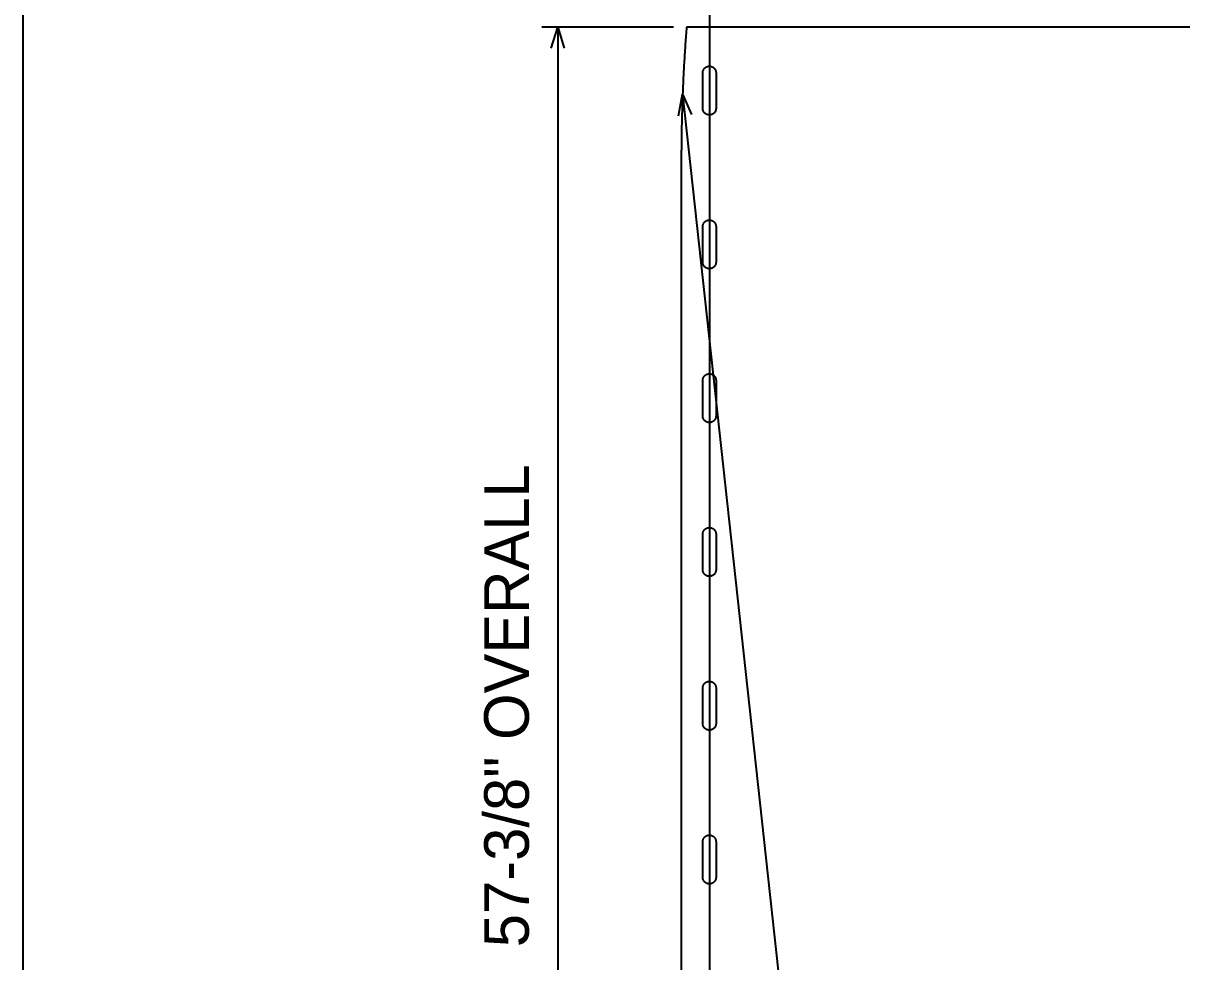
# Model space of a CAD drawing. Header units: inches. Extents: x 4 to 268, y 4 to 172.
# Drawn here: x 3.78 to 52.76, y 96.29 to 135.96 of the extents above; entities that cross this region are included whole.
import ezdxf
from ezdxf.enums import TextEntityAlignment as Align

# ---------------------------------------------------------------- set-up
doc = ezdxf.new("R2010")
doc.units = ezdxf.units.IN
doc.header["$MEASUREMENT"] = 0

msp = doc.modelspace()

# ---------------------------------------------------------------- linework, layer by layer
at = {"layer": 'ANNOTATION'}
for p, q in [((32.788, 137.459), (32.788, 76.763)), ((31.267, 135.793), (25.712, 135.793)), ((26.101, 134.904), (26.378, 135.793)), ((26.378, 135.793), (26.378, 78.43)), ((26.378, 135.793), (26.656, 134.904)), ((31.476, 132.04), (31.656, 132.954)), ((31.656, 132.954), (38.323, 71.763)), ((31.656, 132.954), (32.028, 132.1))]:
    msp.add_line(p, q, dxfattribs=at)
at = {"layer": 'OUTLINE'}
for p, q in [((3.778, 3.778), (3.778, 172.222)), ((31.815, 135.704), (31.809, 135.615)), ((31.822, 135.793), (31.815, 135.704)), ((97.288, 135.793), (31.822, 135.793)), ((31.783, 135.261), (31.776, 135.172)), ((31.789, 135.35), (31.783, 135.261)), ((31.795, 135.438), (31.789, 135.35)), ((31.802, 135.527), (31.795, 135.438)), ((31.809, 135.615), (31.802, 135.527)), ((31.747, 134.729), (31.741, 134.64)), ((31.753, 134.818), (31.747, 134.729)), ((31.758, 134.906), (31.753, 134.818)), ((31.764, 134.995), (31.758, 134.906)), ((31.77, 135.084), (31.764, 134.995)), ((31.776, 135.172), (31.77, 135.084)), ((31.72, 134.285), (31.715, 134.197)), ((31.725, 134.374), (31.72, 134.285)), ((31.731, 134.463), (31.725, 134.374)), ((31.736, 134.552), (31.731, 134.463)), ((31.741, 134.64), (31.736, 134.552)), ((31.692, 133.753), (31.687, 133.664)), ((31.696, 133.842), (31.692, 133.753)), ((31.701, 133.93), (31.696, 133.842)), ((31.705, 134.019), (31.701, 133.93)), ((31.71, 134.108), (31.705, 134.019)), ((31.715, 134.197), (31.71, 134.108)), ((32.507, 133.875), (32.508, 133.889)), ((32.507, 133.861), (32.507, 133.875)), ((32.507, 132.361), (32.507, 133.861)), ((32.508, 133.889), (32.51, 133.902)), ((32.51, 133.902), (32.512, 133.916)), ((32.512, 133.916), (32.515, 133.929)), ((32.515, 133.929), (32.519, 133.943)), ((32.519, 133.943), (32.523, 133.956)), ((32.523, 133.956), (32.528, 133.969)), ((32.528, 133.969), (32.534, 133.981)), ((32.534, 133.981), (32.54, 133.994)), ((32.54, 133.994), (32.547, 134.006)), ((32.547, 134.006), (32.554, 134.017)), ((32.554, 134.017), (32.562, 134.029)), ((32.562, 134.029), (32.571, 134.04)), ((32.571, 134.04), (32.58, 134.05)), ((32.58, 134.05), (32.589, 134.06)), ((32.589, 134.06), (32.599, 134.07)), ((32.599, 134.07), (32.61, 134.079)), ((32.61, 134.079), (32.621, 134.087)), ((32.621, 134.087), (32.632, 134.095)), ((32.632, 134.095), (32.644, 134.102)), ((32.644, 134.102), (32.656, 134.109)), ((32.656, 134.109), (32.668, 134.115)), ((32.668, 134.115), (32.681, 134.121)), ((32.681, 134.121), (32.693, 134.126)), ((32.693, 134.126), (32.707, 134.13)), ((32.707, 134.13), (32.72, 134.134)), ((32.72, 134.134), (32.733, 134.137)), ((32.733, 134.137), (32.747, 134.139)), ((32.747, 134.139), (32.761, 134.141)), ((32.761, 134.141), (32.774, 134.142)), ((32.774, 134.142), (32.788, 134.142)), ((32.788, 134.142), (32.802, 134.142)), ((32.802, 134.142), (32.816, 134.141)), ((32.816, 134.141), (32.829, 134.139)), ((32.829, 134.139), (32.843, 134.137)), ((32.843, 134.137), (32.857, 134.134)), ((32.857, 134.134), (32.87, 134.13)), ((32.87, 134.13), (32.883, 134.126)), ((32.883, 134.126), (32.896, 134.121)), ((32.896, 134.121), (32.908, 134.115)), ((32.908, 134.115), (32.921, 134.109)), ((32.921, 134.109), (32.933, 134.102)), ((32.933, 134.102), (32.944, 134.095)), ((32.944, 134.095), (32.956, 134.087)), ((32.956, 134.087), (32.967, 134.079)), ((32.967, 134.079), (32.977, 134.07)), ((32.977, 134.07), (32.987, 134.06)), ((32.987, 134.06), (32.997, 134.05)), ((32.997, 134.05), (33.006, 134.04)), ((33.006, 134.04), (33.014, 134.029)), ((33.014, 134.029), (33.022, 134.017)), ((33.022, 134.017), (33.029, 134.006)), ((33.029, 134.006), (33.036, 133.994)), ((33.036, 133.994), (33.042, 133.981)), ((33.042, 133.981), (33.048, 133.969)), ((33.048, 133.969), (33.053, 133.956)), ((33.053, 133.956), (33.057, 133.943)), ((33.057, 133.943), (33.061, 133.929)), ((33.061, 133.929), (33.064, 133.916)), ((33.064, 133.916), (33.066, 133.902)), ((33.066, 133.902), (33.068, 133.889)), ((33.068, 133.889), (33.069, 133.875)), ((33.069, 133.875), (33.069, 133.861)), ((33.069, 133.861), (33.069, 132.361)), ((31.671, 133.309), (31.667, 133.22)), ((31.675, 133.398), (31.671, 133.309)), ((31.679, 133.487), (31.675, 133.398)), ((31.683, 133.575), (31.679, 133.487)), ((31.687, 133.664), (31.683, 133.575)), ((31.649, 132.776), (31.646, 132.688)), ((31.653, 132.865), (31.649, 132.776)), ((31.656, 132.954), (31.653, 132.865)), ((31.66, 133.043), (31.656, 132.954)), ((31.663, 133.132), (31.66, 133.043)), ((31.667, 133.22), (31.663, 133.132)), ((31.634, 132.332), (31.632, 132.244)), ((31.637, 132.421), (31.634, 132.332)), ((31.64, 132.51), (31.637, 132.421)), ((31.643, 132.599), (31.64, 132.51)), ((31.646, 132.688), (31.643, 132.599)), ((32.507, 132.354), (32.507, 132.361)), ((32.507, 132.347), (32.507, 132.354)), ((32.508, 132.34), (32.507, 132.347)), ((32.508, 132.334), (32.508, 132.34)), ((32.509, 132.327), (32.508, 132.334)), ((32.51, 132.32), (32.509, 132.327)), ((32.511, 132.313), (32.51, 132.32)), ((32.512, 132.306), (32.511, 132.313)), ((32.514, 132.299), (32.512, 132.306)), ((32.515, 132.293), (32.514, 132.299)), ((32.517, 132.286), (32.515, 132.293)), ((32.519, 132.279), (32.517, 132.286)), ((32.521, 132.273), (32.519, 132.279)), ((32.523, 132.266), (32.521, 132.273)), ((32.526, 132.26), (32.523, 132.266)), ((32.528, 132.253), (32.526, 132.26)), ((33.051, 132.26), (33.048, 132.253)), ((33.053, 132.266), (33.051, 132.26)), ((33.055, 132.273), (33.053, 132.266)), ((33.057, 132.279), (33.055, 132.273)), ((33.059, 132.286), (33.057, 132.279)), ((33.061, 132.293), (33.059, 132.286)), ((33.063, 132.299), (33.061, 132.293)), ((33.064, 132.306), (33.063, 132.299)), ((33.065, 132.313), (33.064, 132.306)), ((33.066, 132.32), (33.065, 132.313)), ((33.067, 132.327), (33.066, 132.32)), ((33.068, 132.334), (33.067, 132.327)), ((33.069, 132.34), (33.068, 132.334)), ((33.069, 132.361), (33.069, 132.354)), ((33.069, 132.354), (33.069, 132.347)), ((33.069, 132.347), (33.069, 132.34)), ((31.62, 131.799), (31.618, 131.711)), ((31.622, 131.888), (31.62, 131.799)), ((31.625, 131.977), (31.622, 131.888)), ((31.627, 132.066), (31.625, 131.977)), ((31.629, 132.155), (31.627, 132.066)), ((31.632, 132.244), (31.629, 132.155)), ((32.531, 132.247), (32.528, 132.253)), ((32.534, 132.241), (32.531, 132.247)), ((32.537, 132.235), (32.534, 132.241)), ((32.54, 132.229), (32.537, 132.235)), ((32.543, 132.222), (32.54, 132.229)), ((32.547, 132.217), (32.543, 132.222)), ((32.551, 132.211), (32.547, 132.217)), ((32.554, 132.205), (32.551, 132.211)), ((32.558, 132.199), (32.554, 132.205)), ((32.562, 132.194), (32.558, 132.199)), ((32.566, 132.188), (32.562, 132.194)), ((32.571, 132.183), (32.566, 132.188)), ((32.575, 132.177), (32.571, 132.183)), ((32.58, 132.172), (32.575, 132.177)), ((32.584, 132.167), (32.58, 132.172)), ((32.589, 132.162), (32.584, 132.167)), ((32.594, 132.157), (32.589, 132.162)), ((32.599, 132.153), (32.594, 132.157)), ((32.604, 132.148), (32.599, 132.153)), ((32.61, 132.144), (32.604, 132.148)), ((32.615, 132.139), (32.61, 132.144)), ((32.621, 132.135), (32.615, 132.139)), ((32.626, 132.131), (32.621, 132.135)), ((32.632, 132.127), (32.626, 132.131)), ((32.638, 132.123), (32.632, 132.127)), ((32.644, 132.12), (32.638, 132.123)), ((32.65, 132.116), (32.644, 132.12)), ((32.656, 132.113), (32.65, 132.116)), ((32.662, 132.11), (32.656, 132.113)), ((32.668, 132.107), (32.662, 132.11)), ((32.674, 132.104), (32.668, 132.107)), ((32.681, 132.101), (32.674, 132.104)), ((32.687, 132.099), (32.681, 132.101)), ((32.693, 132.096), (32.687, 132.099)), ((32.7, 132.094), (32.693, 132.096)), ((32.707, 132.092), (32.7, 132.094)), ((32.713, 132.09), (32.707, 132.092)), ((32.72, 132.088), (32.713, 132.09)), ((32.727, 132.087), (32.72, 132.088)), ((32.733, 132.085), (32.727, 132.087)), ((32.74, 132.084), (32.733, 132.085)), ((32.747, 132.083), (32.74, 132.084)), ((32.754, 132.082), (32.747, 132.083)), ((32.761, 132.081), (32.754, 132.082)), ((32.768, 132.081), (32.761, 132.081)), ((32.774, 132.08), (32.768, 132.081)), ((32.781, 132.08), (32.774, 132.08)), ((32.788, 132.08), (32.781, 132.08)), ((32.795, 132.08), (32.788, 132.08)), ((32.802, 132.08), (32.795, 132.08)), ((32.809, 132.081), (32.802, 132.08)), ((32.816, 132.081), (32.809, 132.081)), ((32.823, 132.082), (32.816, 132.081)), ((32.829, 132.083), (32.823, 132.082)), ((32.836, 132.084), (32.829, 132.083)), ((32.843, 132.085), (32.836, 132.084)), ((32.85, 132.087), (32.843, 132.085)), ((32.857, 132.088), (32.85, 132.087)), ((32.863, 132.09), (32.857, 132.088)), ((32.87, 132.092), (32.863, 132.09)), ((32.876, 132.094), (32.87, 132.092)), ((32.883, 132.096), (32.876, 132.094)), ((32.889, 132.099), (32.883, 132.096)), ((32.896, 132.101), (32.889, 132.099)), ((32.902, 132.104), (32.896, 132.101)), ((32.908, 132.107), (32.902, 132.104)), ((32.915, 132.11), (32.908, 132.107)), ((32.921, 132.113), (32.915, 132.11)), ((32.927, 132.116), (32.921, 132.113)), ((32.933, 132.12), (32.927, 132.116)), ((32.939, 132.123), (32.933, 132.12)), ((32.944, 132.127), (32.939, 132.123)), ((32.95, 132.131), (32.944, 132.127)), ((32.956, 132.135), (32.95, 132.131)), ((32.961, 132.139), (32.956, 132.135)), ((32.967, 132.144), (32.961, 132.139)), ((32.972, 132.148), (32.967, 132.144)), ((32.977, 132.153), (32.972, 132.148)), ((32.982, 132.157), (32.977, 132.153)), ((32.987, 132.162), (32.982, 132.157)), ((32.992, 132.167), (32.987, 132.162)), ((32.997, 132.172), (32.992, 132.167)), ((33.001, 132.177), (32.997, 132.172)), ((33.006, 132.183), (33.001, 132.177)), ((33.01, 132.188), (33.006, 132.183)), ((33.014, 132.194), (33.01, 132.188)), ((33.018, 132.199), (33.014, 132.194)), ((33.022, 132.205), (33.018, 132.199)), ((33.026, 132.211), (33.022, 132.205)), ((33.029, 132.217), (33.026, 132.211)), ((33.033, 132.222), (33.029, 132.217)), ((33.036, 132.229), (33.033, 132.222)), ((33.039, 132.235), (33.036, 132.229)), ((33.042, 132.241), (33.039, 132.235)), ((33.045, 132.247), (33.042, 132.241)), ((33.048, 132.253), (33.045, 132.247)), ((31.611, 131.355), (31.61, 131.266)), ((31.613, 131.444), (31.611, 131.355)), ((31.615, 131.533), (31.613, 131.444)), ((31.616, 131.622), (31.615, 131.533)), ((31.618, 131.711), (31.616, 131.622)), ((31.604, 130.822), (31.603, 130.733)), ((31.605, 130.911), (31.604, 130.822)), ((31.606, 131), (31.605, 130.911)), ((31.607, 131.089), (31.606, 131)), ((31.608, 131.177), (31.607, 131.089)), ((31.61, 131.266), (31.608, 131.177)), ((31.602, 130.467), (31.601, 130.378)), ((31.601, 130.378), (31.601, 130.289)), ((31.603, 130.644), (31.602, 130.555)), ((31.602, 130.555), (31.602, 130.467)), ((31.603, 130.733), (31.603, 130.644)), ((31.601, 130.289), (31.601, 130.2)), ((31.601, 130.2), (31.601, 130.111)), ((31.601, 130.111), (31.601, 84.111)), ((32.507, 127.375), (32.508, 127.389)), ((32.507, 127.361), (32.507, 127.375)), ((32.507, 125.861), (32.507, 127.361)), ((32.508, 127.389), (32.51, 127.402)), ((32.51, 127.402), (32.512, 127.416)), ((32.512, 127.416), (32.515, 127.429)), ((32.515, 127.429), (32.519, 127.443)), ((32.519, 127.443), (32.523, 127.456)), ((32.523, 127.456), (32.528, 127.469)), ((32.528, 127.469), (32.534, 127.481)), ((32.534, 127.481), (32.54, 127.494)), ((32.54, 127.494), (32.547, 127.506)), ((32.547, 127.506), (32.554, 127.517)), ((32.554, 127.517), (32.562, 127.529)), ((32.562, 127.529), (32.571, 127.54)), ((32.571, 127.54), (32.58, 127.55)), ((32.58, 127.55), (32.589, 127.56)), ((32.589, 127.56), (32.599, 127.57)), ((32.599, 127.57), (32.61, 127.579)), ((32.61, 127.579), (32.621, 127.587)), ((32.621, 127.587), (32.632, 127.595)), ((32.632, 127.595), (32.644, 127.602)), ((32.644, 127.602), (32.656, 127.609)), ((32.656, 127.609), (32.668, 127.615)), ((32.668, 127.615), (32.681, 127.621)), ((32.681, 127.621), (32.693, 127.626)), ((32.693, 127.626), (32.707, 127.63)), ((32.707, 127.63), (32.72, 127.634)), ((32.72, 127.634), (32.733, 127.637)), ((32.733, 127.637), (32.747, 127.639)), ((32.747, 127.639), (32.761, 127.641)), ((32.761, 127.641), (32.774, 127.642)), ((32.774, 127.642), (32.788, 127.642)), ((32.788, 127.642), (32.802, 127.642)), ((32.802, 127.642), (32.816, 127.641)), ((32.816, 127.641), (32.829, 127.639)), ((32.829, 127.639), (32.843, 127.637)), ((32.843, 127.637), (32.857, 127.634)), ((32.857, 127.634), (32.87, 127.63)), ((32.87, 127.63), (32.883, 127.626)), ((32.883, 127.626), (32.896, 127.621)), ((32.896, 127.621), (32.908, 127.615)), ((32.908, 127.615), (32.921, 127.609)), ((32.921, 127.609), (32.933, 127.602)), ((32.933, 127.602), (32.944, 127.595)), ((32.944, 127.595), (32.956, 127.587)), ((32.956, 127.587), (32.967, 127.579)), ((32.967, 127.579), (32.977, 127.57)), ((32.977, 127.57), (32.987, 127.56)), ((32.987, 127.56), (32.997, 127.55)), ((32.997, 127.55), (33.006, 127.54)), ((33.006, 127.54), (33.014, 127.529)), ((33.014, 127.529), (33.022, 127.517)), ((33.022, 127.517), (33.029, 127.506)), ((33.029, 127.506), (33.036, 127.494)), ((33.036, 127.494), (33.042, 127.481)), ((33.042, 127.481), (33.048, 127.469)), ((33.048, 127.469), (33.053, 127.456)), ((33.053, 127.456), (33.057, 127.443)), ((33.057, 127.443), (33.061, 127.429)), ((33.061, 127.429), (33.064, 127.416)), ((33.064, 127.416), (33.066, 127.402)), ((33.066, 127.402), (33.068, 127.389)), ((33.068, 127.389), (33.069, 127.375)), ((33.069, 127.375), (33.069, 127.361)), ((33.069, 127.361), (33.069, 125.861)), ((32.507, 125.854), (32.507, 125.861)), ((32.507, 125.847), (32.507, 125.854)), ((32.508, 125.84), (32.507, 125.847)), ((32.508, 125.834), (32.508, 125.84)), ((32.509, 125.827), (32.508, 125.834)), ((32.51, 125.82), (32.509, 125.827)), ((32.511, 125.813), (32.51, 125.82)), ((32.512, 125.806), (32.511, 125.813)), ((32.514, 125.799), (32.512, 125.806)), ((32.515, 125.793), (32.514, 125.799)), ((32.517, 125.786), (32.515, 125.793)), ((32.519, 125.779), (32.517, 125.786)), ((32.521, 125.773), (32.519, 125.779)), ((32.523, 125.766), (32.521, 125.773)), ((32.526, 125.76), (32.523, 125.766)), ((32.528, 125.753), (32.526, 125.76)), ((32.531, 125.747), (32.528, 125.753)), ((32.534, 125.741), (32.531, 125.747)), ((32.537, 125.735), (32.534, 125.741)), ((32.54, 125.729), (32.537, 125.735)), ((32.543, 125.722), (32.54, 125.729)), ((32.547, 125.717), (32.543, 125.722)), ((32.551, 125.711), (32.547, 125.717)), ((32.554, 125.705), (32.551, 125.711)), ((32.558, 125.699), (32.554, 125.705)), ((32.562, 125.694), (32.558, 125.699)), ((32.566, 125.688), (32.562, 125.694)), ((32.571, 125.683), (32.566, 125.688)), ((32.575, 125.677), (32.571, 125.683)), ((32.58, 125.672), (32.575, 125.677)), ((32.584, 125.667), (32.58, 125.672)), ((32.589, 125.662), (32.584, 125.667)), ((32.594, 125.657), (32.589, 125.662)), ((32.599, 125.653), (32.594, 125.657)), ((32.604, 125.648), (32.599, 125.653)), ((32.61, 125.644), (32.604, 125.648)), ((32.615, 125.639), (32.61, 125.644)), ((32.621, 125.635), (32.615, 125.639)), ((32.626, 125.631), (32.621, 125.635)), ((32.632, 125.627), (32.626, 125.631)), ((32.638, 125.623), (32.632, 125.627)), ((32.644, 125.62), (32.638, 125.623)), ((32.65, 125.616), (32.644, 125.62)), ((32.656, 125.613), (32.65, 125.616)), ((32.662, 125.61), (32.656, 125.613)), ((32.668, 125.607), (32.662, 125.61)), ((32.674, 125.604), (32.668, 125.607)), ((32.681, 125.601), (32.674, 125.604)), ((32.687, 125.599), (32.681, 125.601)), ((32.693, 125.596), (32.687, 125.599)), ((32.7, 125.594), (32.693, 125.596)), ((32.707, 125.592), (32.7, 125.594)), ((32.713, 125.59), (32.707, 125.592)), ((32.72, 125.588), (32.713, 125.59)), ((32.727, 125.587), (32.72, 125.588)), ((32.733, 125.585), (32.727, 125.587)), ((32.74, 125.584), (32.733, 125.585)), ((32.747, 125.583), (32.74, 125.584)), ((32.754, 125.582), (32.747, 125.583)), ((32.761, 125.581), (32.754, 125.582)), ((32.768, 125.581), (32.761, 125.581)), ((32.774, 125.58), (32.768, 125.581)), ((32.781, 125.58), (32.774, 125.58)), ((32.788, 125.58), (32.781, 125.58)), ((32.795, 125.58), (32.788, 125.58)), ((32.802, 125.58), (32.795, 125.58)), ((32.809, 125.581), (32.802, 125.58)), ((32.816, 125.581), (32.809, 125.581)), ((32.823, 125.582), (32.816, 125.581)), ((32.829, 125.583), (32.823, 125.582)), ((32.836, 125.584), (32.829, 125.583)), ((32.843, 125.585), (32.836, 125.584)), ((32.85, 125.587), (32.843, 125.585)), ((32.857, 125.588), (32.85, 125.587)), ((32.863, 125.59), (32.857, 125.588)), ((32.87, 125.592), (32.863, 125.59)), ((32.876, 125.594), (32.87, 125.592)), ((32.883, 125.596), (32.876, 125.594)), ((32.889, 125.599), (32.883, 125.596)), ((32.896, 125.601), (32.889, 125.599)), ((32.902, 125.604), (32.896, 125.601)), ((32.908, 125.607), (32.902, 125.604)), ((32.915, 125.61), (32.908, 125.607)), ((32.921, 125.613), (32.915, 125.61)), ((32.927, 125.616), (32.921, 125.613)), ((32.933, 125.62), (32.927, 125.616)), ((32.939, 125.623), (32.933, 125.62)), ((32.944, 125.627), (32.939, 125.623)), ((32.95, 125.631), (32.944, 125.627)), ((32.956, 125.635), (32.95, 125.631)), ((32.961, 125.639), (32.956, 125.635)), ((32.967, 125.644), (32.961, 125.639)), ((32.972, 125.648), (32.967, 125.644)), ((32.977, 125.653), (32.972, 125.648)), ((32.982, 125.657), (32.977, 125.653)), ((32.987, 125.662), (32.982, 125.657)), ((32.992, 125.667), (32.987, 125.662)), ((32.997, 125.672), (32.992, 125.667)), ((33.001, 125.677), (32.997, 125.672)), ((33.006, 125.683), (33.001, 125.677)), ((33.01, 125.688), (33.006, 125.683)), ((33.014, 125.694), (33.01, 125.688)), ((33.018, 125.699), (33.014, 125.694)), ((33.022, 125.705), (33.018, 125.699)), ((33.026, 125.711), (33.022, 125.705)), ((33.029, 125.717), (33.026, 125.711)), ((33.033, 125.722), (33.029, 125.717)), ((33.036, 125.729), (33.033, 125.722)), ((33.039, 125.735), (33.036, 125.729)), ((33.042, 125.741), (33.039, 125.735)), ((33.045, 125.747), (33.042, 125.741)), ((33.048, 125.753), (33.045, 125.747)), ((33.051, 125.76), (33.048, 125.753)), ((33.053, 125.766), (33.051, 125.76)), ((33.055, 125.773), (33.053, 125.766)), ((33.057, 125.779), (33.055, 125.773)), ((33.059, 125.786), (33.057, 125.779)), ((33.061, 125.793), (33.059, 125.786)), ((33.063, 125.799), (33.061, 125.793)), ((33.064, 125.806), (33.063, 125.799)), ((33.065, 125.813), (33.064, 125.806)), ((33.066, 125.82), (33.065, 125.813)), ((33.067, 125.827), (33.066, 125.82)), ((33.068, 125.834), (33.067, 125.827)), ((33.069, 125.84), (33.068, 125.834)), ((33.069, 125.861), (33.069, 125.854)), ((33.069, 125.854), (33.069, 125.847)), ((33.069, 125.847), (33.069, 125.84)), ((32.534, 120.981), (32.54, 120.994)), ((32.54, 120.994), (32.547, 121.006)), ((32.547, 121.006), (32.554, 121.017)), ((32.554, 121.017), (32.562, 121.029)), ((32.562, 121.029), (32.571, 121.04)), ((32.571, 121.04), (32.58, 121.05)), ((32.58, 121.05), (32.589, 121.06)), ((32.589, 121.06), (32.599, 121.07)), ((32.599, 121.07), (32.61, 121.079)), ((32.61, 121.079), (32.621, 121.087)), ((32.621, 121.087), (32.632, 121.095)), ((32.632, 121.095), (32.644, 121.102)), ((32.644, 121.102), (32.656, 121.109)), ((32.656, 121.109), (32.668, 121.115)), ((32.668, 121.115), (32.681, 121.121)), ((32.681, 121.121), (32.693, 121.126)), ((32.693, 121.126), (32.707, 121.13)), ((32.707, 121.13), (32.72, 121.134)), ((32.72, 121.134), (32.733, 121.137)), ((32.733, 121.137), (32.747, 121.139)), ((32.747, 121.139), (32.761, 121.141)), ((32.761, 121.141), (32.774, 121.142)), ((32.774, 121.142), (32.788, 121.142)), ((32.788, 121.142), (32.802, 121.142)), ((32.802, 121.142), (32.816, 121.141)), ((32.816, 121.141), (32.829, 121.139)), ((32.829, 121.139), (32.843, 121.137)), ((32.843, 121.137), (32.857, 121.134)), ((32.857, 121.134), (32.87, 121.13)), ((32.87, 121.13), (32.883, 121.126)), ((32.883, 121.126), (32.896, 121.121)), ((32.896, 121.121), (32.908, 121.115)), ((32.908, 121.115), (32.921, 121.109)), ((32.921, 121.109), (32.933, 121.102)), ((32.933, 121.102), (32.944, 121.095)), ((32.944, 121.095), (32.956, 121.087)), ((32.956, 121.087), (32.967, 121.079)), ((32.967, 121.079), (32.977, 121.07)), ((32.977, 121.07), (32.987, 121.06)), ((32.987, 121.06), (32.997, 121.05)), ((32.997, 121.05), (33.006, 121.04)), ((33.006, 121.04), (33.014, 121.029)), ((33.014, 121.029), (33.022, 121.017)), ((33.022, 121.017), (33.029, 121.006)), ((33.029, 121.006), (33.036, 120.994)), ((33.036, 120.994), (33.042, 120.981)), ((32.507, 120.875), (32.508, 120.889)), ((32.507, 120.861), (32.507, 120.875)), ((32.507, 119.361), (32.507, 120.861)), ((32.508, 120.889), (32.51, 120.902)), ((32.51, 120.902), (32.512, 120.916)), ((32.512, 120.916), (32.515, 120.929)), ((32.515, 120.929), (32.519, 120.943)), ((32.519, 120.943), (32.523, 120.956)), ((32.523, 120.956), (32.528, 120.969)), ((32.528, 120.969), (32.534, 120.981)), ((33.042, 120.981), (33.048, 120.969)), ((33.048, 120.969), (33.053, 120.956)), ((33.053, 120.956), (33.057, 120.943)), ((33.057, 120.943), (33.061, 120.929)), ((33.061, 120.929), (33.064, 120.916)), ((33.064, 120.916), (33.066, 120.902)), ((33.066, 120.902), (33.068, 120.889)), ((33.068, 120.889), (33.069, 120.875)), ((33.069, 120.875), (33.069, 120.861)), ((33.069, 120.861), (33.069, 119.361)), ((32.507, 119.354), (32.507, 119.361)), ((32.507, 119.347), (32.507, 119.354)), ((32.508, 119.34), (32.507, 119.347)), ((32.508, 119.334), (32.508, 119.34)), ((32.509, 119.327), (32.508, 119.334)), ((32.51, 119.32), (32.509, 119.327)), ((32.511, 119.313), (32.51, 119.32)), ((32.512, 119.306), (32.511, 119.313)), ((32.514, 119.299), (32.512, 119.306)), ((32.515, 119.293), (32.514, 119.299)), ((32.517, 119.286), (32.515, 119.293)), ((32.519, 119.279), (32.517, 119.286)), ((32.521, 119.273), (32.519, 119.279)), ((32.523, 119.266), (32.521, 119.273)), ((32.526, 119.26), (32.523, 119.266)), ((32.528, 119.253), (32.526, 119.26)), ((32.531, 119.247), (32.528, 119.253)), ((32.534, 119.241), (32.531, 119.247)), ((32.537, 119.235), (32.534, 119.241)), ((32.54, 119.229), (32.537, 119.235)), ((32.543, 119.222), (32.54, 119.229)), ((32.547, 119.217), (32.543, 119.222)), ((32.551, 119.211), (32.547, 119.217)), ((32.554, 119.205), (32.551, 119.211)), ((32.558, 119.199), (32.554, 119.205)), ((32.562, 119.194), (32.558, 119.199)), ((32.566, 119.188), (32.562, 119.194)), ((32.571, 119.183), (32.566, 119.188)), ((32.575, 119.177), (32.571, 119.183)), ((32.58, 119.172), (32.575, 119.177)), ((32.584, 119.167), (32.58, 119.172)), ((32.589, 119.162), (32.584, 119.167)), ((32.594, 119.157), (32.589, 119.162)), ((32.599, 119.153), (32.594, 119.157)), ((32.604, 119.148), (32.599, 119.153)), ((32.61, 119.144), (32.604, 119.148)), ((32.615, 119.139), (32.61, 119.144)), ((32.621, 119.135), (32.615, 119.139)), ((32.626, 119.131), (32.621, 119.135)), ((32.632, 119.127), (32.626, 119.131)), ((32.638, 119.123), (32.632, 119.127)), ((32.644, 119.12), (32.638, 119.123)), ((32.65, 119.116), (32.644, 119.12)), ((32.656, 119.113), (32.65, 119.116)), ((32.662, 119.11), (32.656, 119.113)), ((32.668, 119.107), (32.662, 119.11)), ((32.674, 119.104), (32.668, 119.107)), ((32.681, 119.101), (32.674, 119.104)), ((32.687, 119.099), (32.681, 119.101)), ((32.693, 119.096), (32.687, 119.099)), ((32.7, 119.094), (32.693, 119.096)), ((32.707, 119.092), (32.7, 119.094)), ((32.713, 119.09), (32.707, 119.092)), ((32.72, 119.088), (32.713, 119.09)), ((32.727, 119.087), (32.72, 119.088)), ((32.733, 119.085), (32.727, 119.087)), ((32.74, 119.084), (32.733, 119.085)), ((32.747, 119.083), (32.74, 119.084)), ((32.754, 119.082), (32.747, 119.083)), ((32.761, 119.081), (32.754, 119.082)), ((32.768, 119.081), (32.761, 119.081)), ((32.774, 119.08), (32.768, 119.081)), ((32.781, 119.08), (32.774, 119.08)), ((32.788, 119.08), (32.781, 119.08)), ((32.795, 119.08), (32.788, 119.08)), ((32.802, 119.08), (32.795, 119.08)), ((32.809, 119.081), (32.802, 119.08)), ((32.816, 119.081), (32.809, 119.081)), ((32.823, 119.082), (32.816, 119.081)), ((32.829, 119.083), (32.823, 119.082)), ((32.836, 119.084), (32.829, 119.083)), ((32.843, 119.085), (32.836, 119.084)), ((32.85, 119.087), (32.843, 119.085)), ((32.857, 119.088), (32.85, 119.087)), ((32.863, 119.09), (32.857, 119.088)), ((32.87, 119.092), (32.863, 119.09)), ((32.876, 119.094), (32.87, 119.092)), ((32.883, 119.096), (32.876, 119.094)), ((32.889, 119.099), (32.883, 119.096)), ((32.896, 119.101), (32.889, 119.099)), ((32.902, 119.104), (32.896, 119.101)), ((32.908, 119.107), (32.902, 119.104)), ((32.915, 119.11), (32.908, 119.107)), ((32.921, 119.113), (32.915, 119.11)), ((32.927, 119.116), (32.921, 119.113)), ((32.933, 119.12), (32.927, 119.116)), ((32.939, 119.123), (32.933, 119.12)), ((32.944, 119.127), (32.939, 119.123)), ((32.95, 119.131), (32.944, 119.127)), ((32.956, 119.135), (32.95, 119.131)), ((32.961, 119.139), (32.956, 119.135)), ((32.967, 119.144), (32.961, 119.139)), ((32.972, 119.148), (32.967, 119.144)), ((32.977, 119.153), (32.972, 119.148)), ((32.982, 119.157), (32.977, 119.153)), ((32.987, 119.162), (32.982, 119.157)), ((32.992, 119.167), (32.987, 119.162)), ((32.997, 119.172), (32.992, 119.167)), ((33.001, 119.177), (32.997, 119.172)), ((33.006, 119.183), (33.001, 119.177)), ((33.01, 119.188), (33.006, 119.183)), ((33.014, 119.194), (33.01, 119.188)), ((33.018, 119.199), (33.014, 119.194)), ((33.022, 119.205), (33.018, 119.199)), ((33.026, 119.211), (33.022, 119.205)), ((33.029, 119.217), (33.026, 119.211)), ((33.033, 119.222), (33.029, 119.217)), ((33.036, 119.229), (33.033, 119.222)), ((33.039, 119.235), (33.036, 119.229)), ((33.042, 119.241), (33.039, 119.235)), ((33.045, 119.247), (33.042, 119.241)), ((33.048, 119.253), (33.045, 119.247)), ((33.051, 119.26), (33.048, 119.253)), ((33.053, 119.266), (33.051, 119.26)), ((33.055, 119.273), (33.053, 119.266)), ((33.057, 119.279), (33.055, 119.273)), ((33.059, 119.286), (33.057, 119.279)), ((33.061, 119.293), (33.059, 119.286)), ((33.063, 119.299), (33.061, 119.293)), ((33.064, 119.306), (33.063, 119.299)), ((33.065, 119.313), (33.064, 119.306)), ((33.066, 119.32), (33.065, 119.313)), ((33.067, 119.327), (33.066, 119.32)), ((33.068, 119.334), (33.067, 119.327)), ((33.069, 119.34), (33.068, 119.334)), ((33.069, 119.361), (33.069, 119.354)), ((33.069, 119.354), (33.069, 119.347)), ((33.069, 119.347), (33.069, 119.34)), ((32.681, 114.621), (32.693, 114.626)), ((32.693, 114.626), (32.707, 114.63)), ((32.707, 114.63), (32.72, 114.634)), ((32.72, 114.634), (32.733, 114.637)), ((32.733, 114.637), (32.747, 114.639)), ((32.747, 114.639), (32.761, 114.641)), ((32.761, 114.641), (32.774, 114.642)), ((32.774, 114.642), (32.788, 114.642)), ((32.788, 114.642), (32.802, 114.642)), ((32.802, 114.642), (32.816, 114.641)), ((32.816, 114.641), (32.829, 114.639)), ((32.829, 114.639), (32.843, 114.637)), ((32.843, 114.637), (32.857, 114.634)), ((32.857, 114.634), (32.87, 114.63)), ((32.87, 114.63), (32.883, 114.626)), ((32.883, 114.626), (32.896, 114.621)), ((32.507, 114.375), (32.508, 114.389)), ((32.507, 114.361), (32.507, 114.375)), ((32.507, 112.861), (32.507, 114.361)), ((32.508, 114.389), (32.51, 114.402)), ((32.51, 114.402), (32.512, 114.416)), ((32.512, 114.416), (32.515, 114.429)), ((32.515, 114.429), (32.519, 114.443)), ((32.519, 114.443), (32.523, 114.456)), ((32.523, 114.456), (32.528, 114.469)), ((32.528, 114.469), (32.534, 114.481)), ((32.534, 114.481), (32.54, 114.494)), ((32.54, 114.494), (32.547, 114.506)), ((32.547, 114.506), (32.554, 114.517)), ((32.554, 114.517), (32.562, 114.529)), ((32.562, 114.529), (32.571, 114.54)), ((32.571, 114.54), (32.58, 114.55)), ((32.58, 114.55), (32.589, 114.56)), ((32.589, 114.56), (32.599, 114.57)), ((32.599, 114.57), (32.61, 114.579)), ((32.61, 114.579), (32.621, 114.587)), ((32.621, 114.587), (32.632, 114.595)), ((32.632, 114.595), (32.644, 114.602)), ((32.644, 114.602), (32.656, 114.609)), ((32.656, 114.609), (32.668, 114.615)), ((32.668, 114.615), (32.681, 114.621)), ((32.896, 114.621), (32.908, 114.615)), ((32.908, 114.615), (32.921, 114.609)), ((32.921, 114.609), (32.933, 114.602)), ((32.933, 114.602), (32.944, 114.595)), ((32.944, 114.595), (32.956, 114.587)), ((32.956, 114.587), (32.967, 114.579)), ((32.967, 114.579), (32.977, 114.57)), ((32.977, 114.57), (32.987, 114.56)), ((32.987, 114.56), (32.997, 114.55)), ((32.997, 114.55), (33.006, 114.54)), ((33.006, 114.54), (33.014, 114.529)), ((33.014, 114.529), (33.022, 114.517)), ((33.022, 114.517), (33.029, 114.506)), ((33.029, 114.506), (33.036, 114.494)), ((33.036, 114.494), (33.042, 114.481)), ((33.042, 114.481), (33.048, 114.469)), ((33.048, 114.469), (33.053, 114.456)), ((33.053, 114.456), (33.057, 114.443)), ((33.057, 114.443), (33.061, 114.429)), ((33.061, 114.429), (33.064, 114.416)), ((33.064, 114.416), (33.066, 114.402)), ((33.066, 114.402), (33.068, 114.389)), ((33.068, 114.389), (33.069, 114.375)), ((33.069, 114.375), (33.069, 114.361)), ((33.069, 114.361), (33.069, 112.861)), ((32.507, 112.854), (32.507, 112.861)), ((32.507, 112.847), (32.507, 112.854)), ((32.508, 112.84), (32.507, 112.847)), ((32.508, 112.834), (32.508, 112.84)), ((32.509, 112.827), (32.508, 112.834)), ((32.51, 112.82), (32.509, 112.827)), ((32.511, 112.813), (32.51, 112.82)), ((32.512, 112.806), (32.511, 112.813)), ((32.514, 112.799), (32.512, 112.806)), ((32.515, 112.793), (32.514, 112.799)), ((32.517, 112.786), (32.515, 112.793)), ((32.519, 112.779), (32.517, 112.786)), ((32.521, 112.773), (32.519, 112.779)), ((32.523, 112.766), (32.521, 112.773)), ((32.526, 112.76), (32.523, 112.766)), ((32.528, 112.753), (32.526, 112.76)), ((32.531, 112.747), (32.528, 112.753)), ((32.534, 112.741), (32.531, 112.747)), ((32.537, 112.735), (32.534, 112.741)), ((32.54, 112.729), (32.537, 112.735)), ((32.543, 112.722), (32.54, 112.729)), ((32.547, 112.717), (32.543, 112.722)), ((32.551, 112.711), (32.547, 112.717)), ((32.554, 112.705), (32.551, 112.711)), ((32.558, 112.699), (32.554, 112.705)), ((32.562, 112.694), (32.558, 112.699)), ((32.566, 112.688), (32.562, 112.694)), ((32.571, 112.683), (32.566, 112.688)), ((32.575, 112.677), (32.571, 112.683)), ((32.58, 112.672), (32.575, 112.677)), ((32.584, 112.667), (32.58, 112.672)), ((32.589, 112.662), (32.584, 112.667)), ((32.992, 112.667), (32.987, 112.662)), ((32.997, 112.672), (32.992, 112.667)), ((33.001, 112.677), (32.997, 112.672)), ((33.006, 112.683), (33.001, 112.677)), ((33.01, 112.688), (33.006, 112.683)), ((33.014, 112.694), (33.01, 112.688)), ((33.018, 112.699), (33.014, 112.694)), ((33.022, 112.705), (33.018, 112.699)), ((33.026, 112.711), (33.022, 112.705)), ((33.029, 112.717), (33.026, 112.711)), ((33.033, 112.722), (33.029, 112.717)), ((33.036, 112.729), (33.033, 112.722)), ((33.039, 112.735), (33.036, 112.729)), ((33.042, 112.741), (33.039, 112.735)), ((33.045, 112.747), (33.042, 112.741)), ((33.048, 112.753), (33.045, 112.747)), ((33.051, 112.76), (33.048, 112.753)), ((33.053, 112.766), (33.051, 112.76)), ((33.055, 112.773), (33.053, 112.766)), ((33.057, 112.779), (33.055, 112.773)), ((33.059, 112.786), (33.057, 112.779)), ((33.061, 112.793), (33.059, 112.786)), ((33.063, 112.799), (33.061, 112.793)), ((33.064, 112.806), (33.063, 112.799)), ((33.065, 112.813), (33.064, 112.806)), ((33.066, 112.82), (33.065, 112.813)), ((33.067, 112.827), (33.066, 112.82)), ((33.068, 112.834), (33.067, 112.827)), ((33.069, 112.84), (33.068, 112.834)), ((33.069, 112.861), (33.069, 112.854)), ((33.069, 112.854), (33.069, 112.847)), ((33.069, 112.847), (33.069, 112.84)), ((32.594, 112.657), (32.589, 112.662)), ((32.599, 112.653), (32.594, 112.657)), ((32.604, 112.648), (32.599, 112.653)), ((32.61, 112.644), (32.604, 112.648)), ((32.615, 112.639), (32.61, 112.644)), ((32.621, 112.635), (32.615, 112.639)), ((32.626, 112.631), (32.621, 112.635)), ((32.632, 112.627), (32.626, 112.631)), ((32.638, 112.623), (32.632, 112.627)), ((32.644, 112.62), (32.638, 112.623)), ((32.65, 112.616), (32.644, 112.62)), ((32.656, 112.613), (32.65, 112.616)), ((32.662, 112.61), (32.656, 112.613)), ((32.668, 112.607), (32.662, 112.61)), ((32.674, 112.604), (32.668, 112.607)), ((32.681, 112.601), (32.674, 112.604)), ((32.687, 112.599), (32.681, 112.601)), ((32.693, 112.596), (32.687, 112.599)), ((32.7, 112.594), (32.693, 112.596)), ((32.707, 112.592), (32.7, 112.594)), ((32.713, 112.59), (32.707, 112.592)), ((32.72, 112.588), (32.713, 112.59)), ((32.727, 112.587), (32.72, 112.588)), ((32.733, 112.585), (32.727, 112.587)), ((32.74, 112.584), (32.733, 112.585)), ((32.747, 112.583), (32.74, 112.584)), ((32.754, 112.582), (32.747, 112.583)), ((32.761, 112.581), (32.754, 112.582)), ((32.768, 112.581), (32.761, 112.581)), ((32.774, 112.58), (32.768, 112.581)), ((32.781, 112.58), (32.774, 112.58)), ((32.788, 112.58), (32.781, 112.58)), ((32.795, 112.58), (32.788, 112.58)), ((32.802, 112.58), (32.795, 112.58)), ((32.809, 112.581), (32.802, 112.58)), ((32.816, 112.581), (32.809, 112.581)), ((32.823, 112.582), (32.816, 112.581)), ((32.829, 112.583), (32.823, 112.582)), ((32.836, 112.584), (32.829, 112.583)), ((32.843, 112.585), (32.836, 112.584)), ((32.85, 112.587), (32.843, 112.585)), ((32.857, 112.588), (32.85, 112.587)), ((32.863, 112.59), (32.857, 112.588)), ((32.87, 112.592), (32.863, 112.59)), ((32.876, 112.594), (32.87, 112.592)), ((32.883, 112.596), (32.876, 112.594)), ((32.889, 112.599), (32.883, 112.596)), ((32.896, 112.601), (32.889, 112.599)), ((32.902, 112.604), (32.896, 112.601)), ((32.908, 112.607), (32.902, 112.604)), ((32.915, 112.61), (32.908, 112.607)), ((32.921, 112.613), (32.915, 112.61)), ((32.927, 112.616), (32.921, 112.613)), ((32.933, 112.62), (32.927, 112.616)), ((32.939, 112.623), (32.933, 112.62)), ((32.944, 112.627), (32.939, 112.623)), ((32.95, 112.631), (32.944, 112.627)), ((32.956, 112.635), (32.95, 112.631)), ((32.961, 112.639), (32.956, 112.635)), ((32.967, 112.644), (32.961, 112.639)), ((32.972, 112.648), (32.967, 112.644)), ((32.977, 112.653), (32.972, 112.648)), ((32.982, 112.657), (32.977, 112.653)), ((32.987, 112.662), (32.982, 112.657)), ((32.507, 107.875), (32.508, 107.889)), ((32.507, 107.861), (32.507, 107.875)), ((32.507, 106.361), (32.507, 107.861)), ((32.508, 107.889), (32.51, 107.902)), ((32.51, 107.902), (32.512, 107.916)), ((32.512, 107.916), (32.515, 107.929)), ((32.515, 107.929), (32.519, 107.943)), ((32.519, 107.943), (32.523, 107.956)), ((32.523, 107.956), (32.528, 107.969)), ((32.528, 107.969), (32.534, 107.981)), ((32.534, 107.981), (32.54, 107.994)), ((32.54, 107.994), (32.547, 108.006)), ((32.547, 108.006), (32.554, 108.017)), ((32.554, 108.017), (32.562, 108.029)), ((32.562, 108.029), (32.571, 108.04)), ((32.571, 108.04), (32.58, 108.05)), ((32.58, 108.05), (32.589, 108.06)), ((32.589, 108.06), (32.599, 108.07)), ((32.599, 108.07), (32.61, 108.079)), ((32.61, 108.079), (32.621, 108.087)), ((32.621, 108.087), (32.632, 108.095)), ((32.632, 108.095), (32.644, 108.102)), ((32.644, 108.102), (32.656, 108.109)), ((32.656, 108.109), (32.668, 108.115)), ((32.668, 108.115), (32.681, 108.121)), ((32.681, 108.121), (32.693, 108.126)), ((32.693, 108.126), (32.707, 108.13)), ((32.707, 108.13), (32.72, 108.134)), ((32.72, 108.134), (32.733, 108.137)), ((32.733, 108.137), (32.747, 108.139)), ((32.747, 108.139), (32.761, 108.141)), ((32.761, 108.141), (32.774, 108.142)), ((32.774, 108.142), (32.788, 108.142)), ((32.788, 108.142), (32.802, 108.142)), ((32.802, 108.142), (32.816, 108.141)), ((32.816, 108.141), (32.829, 108.139)), ((32.829, 108.139), (32.843, 108.137)), ((32.843, 108.137), (32.857, 108.134)), ((32.857, 108.134), (32.87, 108.13)), ((32.87, 108.13), (32.883, 108.126)), ((32.883, 108.126), (32.896, 108.121)), ((32.896, 108.121), (32.908, 108.115)), ((32.908, 108.115), (32.921, 108.109)), ((32.921, 108.109), (32.933, 108.102)), ((32.933, 108.102), (32.944, 108.095)), ((32.944, 108.095), (32.956, 108.087)), ((32.956, 108.087), (32.967, 108.079)), ((32.967, 108.079), (32.977, 108.07)), ((32.977, 108.07), (32.987, 108.06)), ((32.987, 108.06), (32.997, 108.05)), ((32.997, 108.05), (33.006, 108.04)), ((33.006, 108.04), (33.014, 108.029)), ((33.014, 108.029), (33.022, 108.017)), ((33.022, 108.017), (33.029, 108.006)), ((33.029, 108.006), (33.036, 107.994)), ((33.036, 107.994), (33.042, 107.981)), ((33.042, 107.981), (33.048, 107.969)), ((33.048, 107.969), (33.053, 107.956)), ((33.053, 107.956), (33.057, 107.943)), ((33.057, 107.943), (33.061, 107.929)), ((33.061, 107.929), (33.064, 107.916)), ((33.064, 107.916), (33.066, 107.902)), ((33.066, 107.902), (33.068, 107.889)), ((33.068, 107.889), (33.069, 107.875)), ((33.069, 107.875), (33.069, 107.861)), ((33.069, 107.861), (33.069, 106.361)), ((32.507, 106.354), (32.507, 106.361)), ((32.507, 106.347), (32.507, 106.354)), ((32.508, 106.34), (32.507, 106.347)), ((32.508, 106.334), (32.508, 106.34)), ((32.509, 106.327), (32.508, 106.334)), ((32.51, 106.32), (32.509, 106.327)), ((32.511, 106.313), (32.51, 106.32)), ((32.512, 106.306), (32.511, 106.313)), ((32.514, 106.299), (32.512, 106.306)), ((32.515, 106.293), (32.514, 106.299)), ((33.063, 106.299), (33.061, 106.293)), ((33.064, 106.306), (33.063, 106.299)), ((33.065, 106.313), (33.064, 106.306)), ((33.066, 106.32), (33.065, 106.313)), ((33.067, 106.327), (33.066, 106.32)), ((33.068, 106.334), (33.067, 106.327)), ((33.069, 106.34), (33.068, 106.334)), ((33.069, 106.361), (33.069, 106.354)), ((33.069, 106.354), (33.069, 106.347)), ((33.069, 106.347), (33.069, 106.34)), ((32.517, 106.286), (32.515, 106.293)), ((32.519, 106.279), (32.517, 106.286)), ((32.521, 106.273), (32.519, 106.279)), ((32.523, 106.266), (32.521, 106.273)), ((32.526, 106.26), (32.523, 106.266)), ((32.528, 106.253), (32.526, 106.26)), ((32.531, 106.247), (32.528, 106.253)), ((32.534, 106.241), (32.531, 106.247)), ((32.537, 106.235), (32.534, 106.241)), ((32.54, 106.229), (32.537, 106.235)), ((32.543, 106.222), (32.54, 106.229)), ((32.547, 106.217), (32.543, 106.222)), ((32.551, 106.211), (32.547, 106.217)), ((32.554, 106.205), (32.551, 106.211)), ((32.558, 106.199), (32.554, 106.205)), ((32.562, 106.194), (32.558, 106.199)), ((32.566, 106.188), (32.562, 106.194)), ((32.571, 106.183), (32.566, 106.188)), ((32.575, 106.177), (32.571, 106.183)), ((32.58, 106.172), (32.575, 106.177)), ((32.584, 106.167), (32.58, 106.172)), ((32.589, 106.162), (32.584, 106.167)), ((32.594, 106.157), (32.589, 106.162)), ((32.599, 106.153), (32.594, 106.157)), ((32.604, 106.148), (32.599, 106.153)), ((32.61, 106.144), (32.604, 106.148)), ((32.615, 106.139), (32.61, 106.144)), ((32.621, 106.135), (32.615, 106.139)), ((32.626, 106.131), (32.621, 106.135)), ((32.632, 106.127), (32.626, 106.131)), ((32.638, 106.123), (32.632, 106.127)), ((32.644, 106.12), (32.638, 106.123)), ((32.65, 106.116), (32.644, 106.12)), ((32.656, 106.113), (32.65, 106.116)), ((32.662, 106.11), (32.656, 106.113)), ((32.668, 106.107), (32.662, 106.11)), ((32.674, 106.104), (32.668, 106.107)), ((32.681, 106.101), (32.674, 106.104)), ((32.687, 106.099), (32.681, 106.101)), ((32.693, 106.096), (32.687, 106.099)), ((32.7, 106.094), (32.693, 106.096)), ((32.707, 106.092), (32.7, 106.094)), ((32.713, 106.09), (32.707, 106.092)), ((32.72, 106.088), (32.713, 106.09)), ((32.727, 106.087), (32.72, 106.088)), ((32.733, 106.085), (32.727, 106.087)), ((32.74, 106.084), (32.733, 106.085)), ((32.747, 106.083), (32.74, 106.084)), ((32.754, 106.082), (32.747, 106.083)), ((32.761, 106.081), (32.754, 106.082)), ((32.768, 106.081), (32.761, 106.081)), ((32.774, 106.08), (32.768, 106.081)), ((32.781, 106.08), (32.774, 106.08)), ((32.788, 106.08), (32.781, 106.08)), ((32.795, 106.08), (32.788, 106.08)), ((32.802, 106.08), (32.795, 106.08)), ((32.809, 106.081), (32.802, 106.08)), ((32.816, 106.081), (32.809, 106.081)), ((32.823, 106.082), (32.816, 106.081)), ((32.829, 106.083), (32.823, 106.082)), ((32.836, 106.084), (32.829, 106.083)), ((32.843, 106.085), (32.836, 106.084)), ((32.85, 106.087), (32.843, 106.085)), ((32.857, 106.088), (32.85, 106.087)), ((32.863, 106.09), (32.857, 106.088)), ((32.87, 106.092), (32.863, 106.09)), ((32.876, 106.094), (32.87, 106.092)), ((32.883, 106.096), (32.876, 106.094)), ((32.889, 106.099), (32.883, 106.096)), ((32.896, 106.101), (32.889, 106.099)), ((32.902, 106.104), (32.896, 106.101)), ((32.908, 106.107), (32.902, 106.104)), ((32.915, 106.11), (32.908, 106.107)), ((32.921, 106.113), (32.915, 106.11)), ((32.927, 106.116), (32.921, 106.113)), ((32.933, 106.12), (32.927, 106.116)), ((32.939, 106.123), (32.933, 106.12)), ((32.944, 106.127), (32.939, 106.123)), ((32.95, 106.131), (32.944, 106.127)), ((32.956, 106.135), (32.95, 106.131)), ((32.961, 106.139), (32.956, 106.135)), ((32.967, 106.144), (32.961, 106.139)), ((32.972, 106.148), (32.967, 106.144)), ((32.977, 106.153), (32.972, 106.148)), ((32.982, 106.157), (32.977, 106.153)), ((32.987, 106.162), (32.982, 106.157)), ((32.992, 106.167), (32.987, 106.162)), ((32.997, 106.172), (32.992, 106.167)), ((33.001, 106.177), (32.997, 106.172)), ((33.006, 106.183), (33.001, 106.177)), ((33.01, 106.188), (33.006, 106.183)), ((33.014, 106.194), (33.01, 106.188)), ((33.018, 106.199), (33.014, 106.194)), ((33.022, 106.205), (33.018, 106.199)), ((33.026, 106.211), (33.022, 106.205)), ((33.029, 106.217), (33.026, 106.211)), ((33.033, 106.222), (33.029, 106.217)), ((33.036, 106.229), (33.033, 106.222)), ((33.039, 106.235), (33.036, 106.229)), ((33.042, 106.241), (33.039, 106.235)), ((33.045, 106.247), (33.042, 106.241)), ((33.048, 106.253), (33.045, 106.247)), ((33.051, 106.26), (33.048, 106.253)), ((33.053, 106.266), (33.051, 106.26)), ((33.055, 106.273), (33.053, 106.266)), ((33.057, 106.279), (33.055, 106.273)), ((33.059, 106.286), (33.057, 106.279)), ((33.061, 106.293), (33.059, 106.286)), ((32.508, 101.389), (32.51, 101.402)), ((32.51, 101.402), (32.512, 101.416)), ((32.512, 101.416), (32.515, 101.429)), ((32.515, 101.429), (32.519, 101.443)), ((32.519, 101.443), (32.523, 101.456)), ((32.523, 101.456), (32.528, 101.469)), ((32.528, 101.469), (32.534, 101.481)), ((32.534, 101.481), (32.54, 101.494)), ((32.54, 101.494), (32.547, 101.506)), ((32.547, 101.506), (32.554, 101.517)), ((32.554, 101.517), (32.562, 101.529)), ((32.562, 101.529), (32.571, 101.54)), ((32.571, 101.54), (32.58, 101.55)), ((32.58, 101.55), (32.589, 101.56)), ((32.589, 101.56), (32.599, 101.57)), ((32.599, 101.57), (32.61, 101.579)), ((32.61, 101.579), (32.621, 101.587)), ((32.621, 101.587), (32.632, 101.595)), ((32.632, 101.595), (32.644, 101.602)), ((32.644, 101.602), (32.656, 101.609)), ((32.656, 101.609), (32.668, 101.615)), ((32.668, 101.615), (32.681, 101.621)), ((32.681, 101.621), (32.693, 101.626)), ((32.693, 101.626), (32.707, 101.63)), ((32.707, 101.63), (32.72, 101.634)), ((32.72, 101.634), (32.733, 101.637)), ((32.733, 101.637), (32.747, 101.639)), ((32.747, 101.639), (32.761, 101.641)), ((32.761, 101.641), (32.774, 101.642)), ((32.774, 101.642), (32.788, 101.642)), ((32.788, 101.642), (32.802, 101.642)), ((32.802, 101.642), (32.816, 101.641)), ((32.816, 101.641), (32.829, 101.639)), ((32.829, 101.639), (32.843, 101.637)), ((32.843, 101.637), (32.857, 101.634)), ((32.857, 101.634), (32.87, 101.63)), ((32.87, 101.63), (32.883, 101.626)), ((32.883, 101.626), (32.896, 101.621)), ((32.896, 101.621), (32.908, 101.615)), ((32.908, 101.615), (32.921, 101.609)), ((32.921, 101.609), (32.933, 101.602)), ((32.933, 101.602), (32.944, 101.595)), ((32.944, 101.595), (32.956, 101.587)), ((32.956, 101.587), (32.967, 101.579)), ((32.967, 101.579), (32.977, 101.57)), ((32.977, 101.57), (32.987, 101.56)), ((32.987, 101.56), (32.997, 101.55)), ((32.997, 101.55), (33.006, 101.54)), ((33.006, 101.54), (33.014, 101.529)), ((33.014, 101.529), (33.022, 101.517)), ((33.022, 101.517), (33.029, 101.506)), ((33.029, 101.506), (33.036, 101.494)), ((33.036, 101.494), (33.042, 101.481)), ((33.042, 101.481), (33.048, 101.469)), ((33.048, 101.469), (33.053, 101.456)), ((33.053, 101.456), (33.057, 101.443)), ((33.057, 101.443), (33.061, 101.429)), ((33.061, 101.429), (33.064, 101.416)), ((33.064, 101.416), (33.066, 101.402)), ((33.066, 101.402), (33.068, 101.389)), ((32.507, 101.375), (32.508, 101.389)), ((32.507, 101.361), (32.507, 101.375)), ((32.507, 99.861), (32.507, 101.361)), ((33.068, 101.389), (33.069, 101.375)), ((33.069, 101.375), (33.069, 101.361)), ((33.069, 101.361), (33.069, 99.861)), ((32.507, 99.854), (32.507, 99.861)), ((32.507, 99.847), (32.507, 99.854)), ((32.508, 99.84), (32.507, 99.847)), ((32.508, 99.834), (32.508, 99.84)), ((32.509, 99.827), (32.508, 99.834)), ((32.51, 99.82), (32.509, 99.827)), ((32.511, 99.813), (32.51, 99.82)), ((32.512, 99.806), (32.511, 99.813)), ((32.514, 99.799), (32.512, 99.806)), ((32.515, 99.793), (32.514, 99.799)), ((32.517, 99.786), (32.515, 99.793)), ((32.519, 99.779), (32.517, 99.786)), ((32.521, 99.773), (32.519, 99.779)), ((32.523, 99.766), (32.521, 99.773)), ((32.526, 99.76), (32.523, 99.766)), ((32.528, 99.753), (32.526, 99.76)), ((32.531, 99.747), (32.528, 99.753)), ((32.534, 99.741), (32.531, 99.747)), ((32.537, 99.735), (32.534, 99.741)), ((32.54, 99.729), (32.537, 99.735)), ((32.543, 99.722), (32.54, 99.729)), ((32.547, 99.717), (32.543, 99.722)), ((32.551, 99.711), (32.547, 99.717)), ((32.554, 99.705), (32.551, 99.711)), ((32.558, 99.699), (32.554, 99.705)), ((32.562, 99.694), (32.558, 99.699)), ((32.566, 99.688), (32.562, 99.694)), ((32.571, 99.683), (32.566, 99.688)), ((32.575, 99.677), (32.571, 99.683)), ((32.58, 99.672), (32.575, 99.677)), ((32.584, 99.667), (32.58, 99.672)), ((32.589, 99.662), (32.584, 99.667)), ((32.594, 99.657), (32.589, 99.662)), ((32.599, 99.653), (32.594, 99.657)), ((32.604, 99.648), (32.599, 99.653)), ((32.61, 99.644), (32.604, 99.648)), ((32.615, 99.639), (32.61, 99.644)), ((32.621, 99.635), (32.615, 99.639)), ((32.626, 99.631), (32.621, 99.635)), ((32.632, 99.627), (32.626, 99.631)), ((32.638, 99.623), (32.632, 99.627)), ((32.644, 99.62), (32.638, 99.623)), ((32.65, 99.616), (32.644, 99.62)), ((32.656, 99.613), (32.65, 99.616)), ((32.662, 99.61), (32.656, 99.613)), ((32.668, 99.607), (32.662, 99.61)), ((32.674, 99.604), (32.668, 99.607)), ((32.681, 99.601), (32.674, 99.604)), ((32.687, 99.599), (32.681, 99.601)), ((32.693, 99.596), (32.687, 99.599)), ((32.7, 99.594), (32.693, 99.596)), ((32.707, 99.592), (32.7, 99.594)), ((32.713, 99.59), (32.707, 99.592)), ((32.72, 99.588), (32.713, 99.59)), ((32.727, 99.587), (32.72, 99.588)), ((32.733, 99.585), (32.727, 99.587)), ((32.74, 99.584), (32.733, 99.585)), ((32.747, 99.583), (32.74, 99.584)), ((32.754, 99.582), (32.747, 99.583)), ((32.761, 99.581), (32.754, 99.582)), ((32.768, 99.581), (32.761, 99.581)), ((32.774, 99.58), (32.768, 99.581)), ((32.781, 99.58), (32.774, 99.58)), ((32.788, 99.58), (32.781, 99.58)), ((32.795, 99.58), (32.788, 99.58)), ((32.802, 99.58), (32.795, 99.58)), ((32.809, 99.581), (32.802, 99.58)), ((32.816, 99.581), (32.809, 99.581)), ((32.823, 99.582), (32.816, 99.581)), ((32.829, 99.583), (32.823, 99.582)), ((32.836, 99.584), (32.829, 99.583)), ((32.843, 99.585), (32.836, 99.584)), ((32.85, 99.587), (32.843, 99.585)), ((32.857, 99.588), (32.85, 99.587)), ((32.863, 99.59), (32.857, 99.588)), ((32.87, 99.592), (32.863, 99.59)), ((32.876, 99.594), (32.87, 99.592)), ((32.883, 99.596), (32.876, 99.594)), ((32.889, 99.599), (32.883, 99.596)), ((32.896, 99.601), (32.889, 99.599)), ((32.902, 99.604), (32.896, 99.601)), ((32.908, 99.607), (32.902, 99.604)), ((32.915, 99.61), (32.908, 99.607)), ((32.921, 99.613), (32.915, 99.61)), ((32.927, 99.616), (32.921, 99.613)), ((32.933, 99.62), (32.927, 99.616)), ((32.939, 99.623), (32.933, 99.62)), ((32.944, 99.627), (32.939, 99.623)), ((32.95, 99.631), (32.944, 99.627)), ((32.956, 99.635), (32.95, 99.631)), ((32.961, 99.639), (32.956, 99.635)), ((32.967, 99.644), (32.961, 99.639)), ((32.972, 99.648), (32.967, 99.644)), ((32.977, 99.653), (32.972, 99.648)), ((32.982, 99.657), (32.977, 99.653)), ((32.987, 99.662), (32.982, 99.657)), ((32.992, 99.667), (32.987, 99.662)), ((32.997, 99.672), (32.992, 99.667)), ((33.001, 99.677), (32.997, 99.672)), ((33.006, 99.683), (33.001, 99.677)), ((33.01, 99.688), (33.006, 99.683)), ((33.014, 99.694), (33.01, 99.688)), ((33.018, 99.699), (33.014, 99.694)), ((33.022, 99.705), (33.018, 99.699)), ((33.026, 99.711), (33.022, 99.705)), ((33.029, 99.717), (33.026, 99.711)), ((33.033, 99.722), (33.029, 99.717)), ((33.036, 99.729), (33.033, 99.722)), ((33.039, 99.735), (33.036, 99.729)), ((33.042, 99.741), (33.039, 99.735)), ((33.045, 99.747), (33.042, 99.741)), ((33.048, 99.753), (33.045, 99.747)), ((33.051, 99.76), (33.048, 99.753)), ((33.053, 99.766), (33.051, 99.76)), ((33.055, 99.773), (33.053, 99.766)), ((33.057, 99.779), (33.055, 99.773)), ((33.059, 99.786), (33.057, 99.779)), ((33.061, 99.793), (33.059, 99.786)), ((33.063, 99.799), (33.061, 99.793)), ((33.064, 99.806), (33.063, 99.799)), ((33.065, 99.813), (33.064, 99.806)), ((33.066, 99.82), (33.065, 99.813)), ((33.067, 99.827), (33.066, 99.82)), ((33.068, 99.834), (33.067, 99.827)), ((33.069, 99.84), (33.068, 99.834)), ((33.069, 99.861), (33.069, 99.854)), ((33.069, 99.854), (33.069, 99.847)), ((33.069, 99.847), (33.069, 99.84))]:
    msp.add_line(p, q, dxfattribs=at)

# ---------------------------------------------------------------- texts
at = {"layer": 'ANNOTATION'}
msp.add_text('57-3/8" OVERALL', height=1.88889, rotation=90, dxfattribs=at).set_placement((25.156, 107.111), align=Align.CENTER)

doc.saveas('drawing.dxf')
